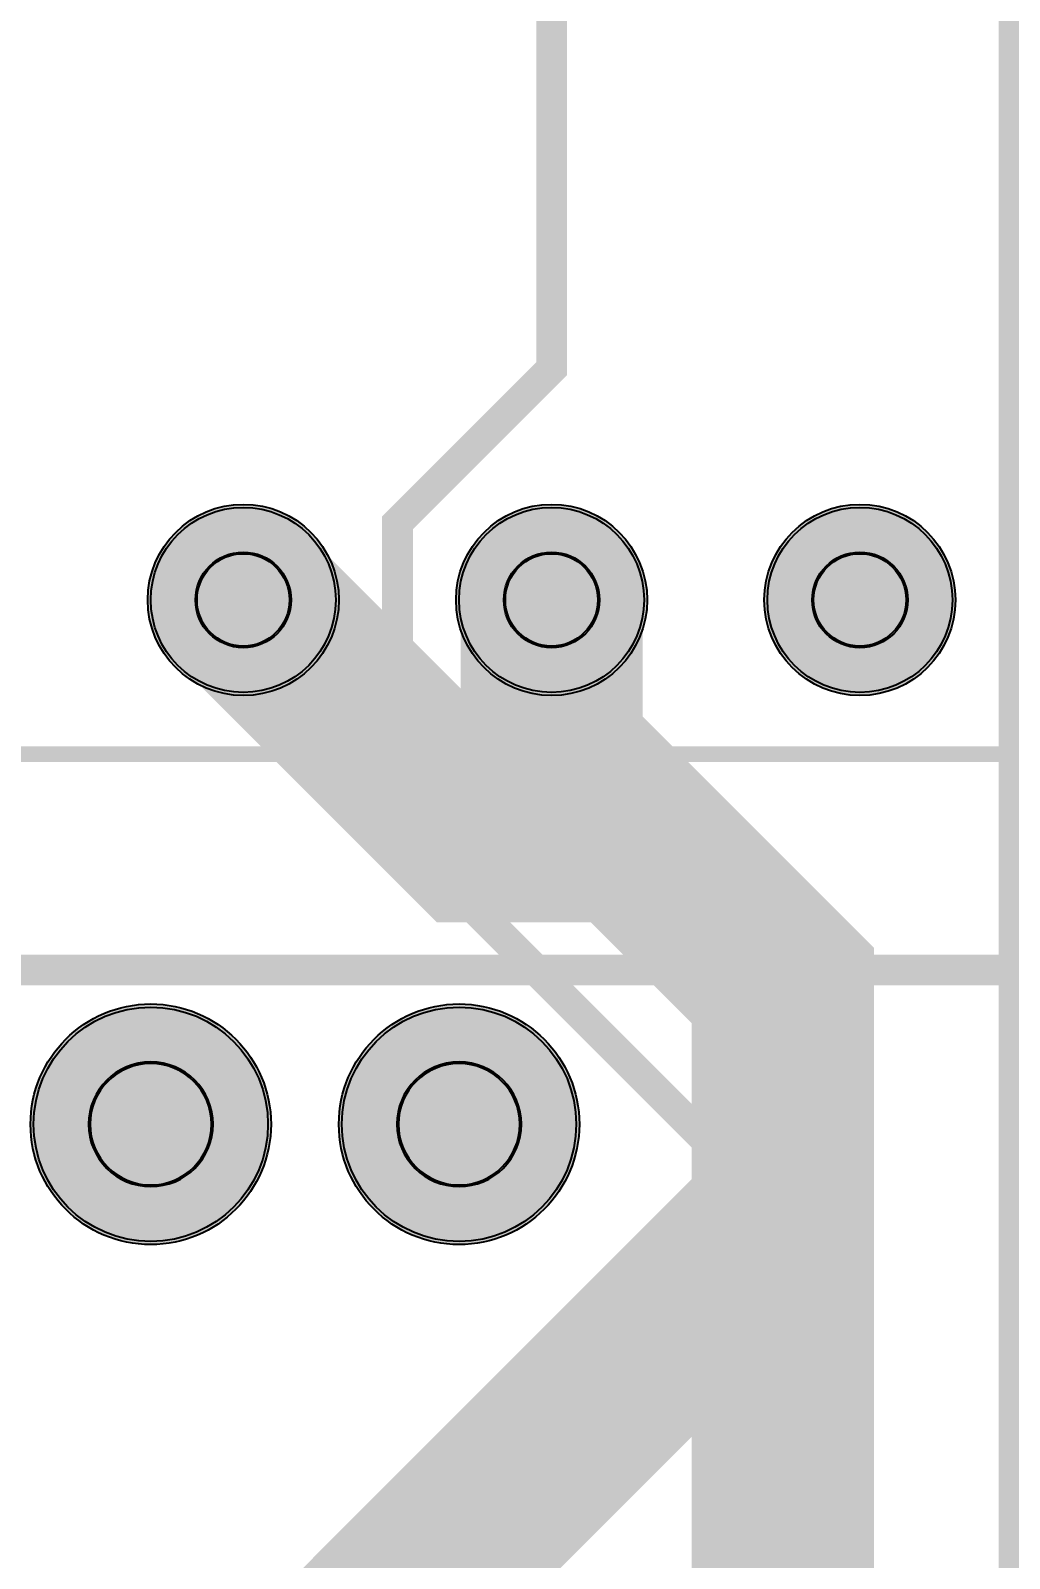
# Model space of a CAD drawing. Header units: millimetres. Extents: x 0 to 136, y 0 to 68.
# Drawn here: x 54.76 to 62.83, y 34.65 to 47.23 of the extents above; entities that cross this region are included whole.
import ezdxf

# ---------------------------------------------------------------- set-up
doc = ezdxf.new("R2010")
doc.units = ezdxf.units.MM
for name, color, linetype, true_color in [('BottomSolderMaskLayer', 7, 'Continuous', 0xaa00ff), ('Document', 7, 'Continuous', 0xffffff), ('Inner1', 7, 'Continuous', 0x999966), ('Inner2', 7, 'Continuous', 0x008000), ('Multi-Layer', 7, 'Continuous', 0xc0c0c0), ('TopLayer', 7, 'Continuous', 0xff0000), ('TopSilkLayer', 7, 'Continuous', 0xffcc00), ('TopSolderMaskLayer', 7, 'Continuous', 0x800080)]:
    doc.layers.add(name, color=color, linetype=linetype, true_color=true_color)

msp = doc.modelspace()

# ---------------------------------------------------------------- hatches: boundary and pattern name
at = {"layer": 'BottomSolderMaskLayer'}
for points in [[(55.72771145542293, 42.54508509017023, 1), (57.302514605029224, 42.54508509017023, 1)], [(58.26771653543306, 42.54508509017023, 1), (59.842519685039356, 42.54508509017023, 1)], [(60.80772161544319, 42.54508509017023, 1), (62.38252476504949, 42.54508509017023, 1)], [(54.76250952501918, 38.22707645415301, 1), (56.743713487427115, 38.22707645415301, 1)], [(57.302514605029316, 38.22707645415301, 1), (59.28371856743725, 38.22707645415301, 1)]]:
    msp.add_hatch(color=256, dxfattribs=at).paths.add_polyline_path(points)
at = {"layer": 'Document'}
for points in [[(55.49900939801887, 37.97302514605042), (56.0070104140209, 37.97302514605042), (56.0070104140209, 38.481026162052444), (55.49900939801887, 38.481026162052444)], [(58.039014478029, 37.97302514605042), (58.54701549403103, 37.97302514605042), (58.54701549403103, 38.481026162052444), (58.039014478029, 38.481026162052444)]]:
    msp.add_hatch(color=256, dxfattribs=at).paths.add_polyline_path(points)
at = {"layer": 'Multi-Layer'}
for points in [[(55.75311150622303, 42.54508509017023, 1), (57.27711455422912, 42.54508509017023, 1)], [(58.29311658623316, 42.54508509017023, 1), (59.817119634239255, 42.54508509017023, 1)], [(60.833121666243294, 42.54508509017023, 1), (62.35712471424939, 42.54508509017023, 1)], [(54.78790957581929, 38.22707645415301, 1), (56.71831343662701, 38.22707645415301, 1)], [(57.327914655829424, 38.22707645415301, 1), (59.25831851663714, 38.22707645415301, 1)]]:
    msp.add_hatch(color=256, dxfattribs=at).paths.add_polyline_path(points)
at = {"layer": 'TopSolderMaskLayer'}
for points in [[(55.72771145542293, 42.54508509017023, 1), (57.302514605029224, 42.54508509017023, 1)], [(58.26771653543306, 42.54508509017023, 1), (59.842519685039356, 42.54508509017023, 1)], [(60.80772161544319, 42.54508509017023, 1), (62.38252476504949, 42.54508509017023, 1)], [(54.76250952501918, 38.22707645415301, 1), (56.743713487427115, 38.22707645415301, 1)], [(57.302514605029316, 38.22707645415301, 1), (59.28371856743725, 38.22707645415301, 1)]]:
    msp.add_hatch(color=256, dxfattribs=at).paths.add_polyline_path(points)

# ---------------------------------------------------------------- linework, layer by layer
at = {"layer": 'BottomSolderMaskLayer'}
for points in [[(55.239979679959326, 38.227154659572534), (55.239979679959326, 38.226893974840664)], [(56.26603478470111, 38.227154659572534), (56.26603478470111, 38.226893974840664)], [(57.77998475996946, 38.227154659572534), (57.77998475996946, 38.226893974840664)], [(58.806039864711245, 38.227154659572534), (58.806039864711245, 38.226893974840664)]]:
    msp.add_lwpolyline(points, close=True, dxfattribs=at)
for centre, radius in [((56.515113030226075, 42.54508509017023), 0.7874015748031498), ((59.05511811023621, 42.54508509017023), 0.7874015748031498), ((61.59512319024634, 42.54508509017023), 0.7874015748031498), ((56.515113030226075, 42.54508509017023), 0.3937007874015749), ((59.05511811023621, 42.54508509017023), 0.3937007874015749), ((61.59512319024634, 42.54508509017023), 0.3937007874015749), ((55.75311150622315, 38.22707645415301), 0.9906019812039626), ((58.29311658623328, 38.22707645415301), 0.9906019812039626)]:
    msp.add_circle(centre, radius, dxfattribs=at)
for centre, start, end in [((55.75300723233022, 38.227154659572534), 360, 180), ((58.29301231234035, 38.227154659572534), 360, 180), ((55.75300723233022, 38.226893974840664), 180, 360), ((58.29301231234035, 38.226893974840664), 180, 360)]:
    msp.add_arc(centre, 0.5130275523708943, start, end, dxfattribs=at)
at = {"layer": 'Inner1'}
for points, const_width in [([(61.59512319024634, 55.24511049022101), (62.86512573025152, 53.97510795021594), (62.86512573025152, 26.035052070104143), (69.21501143002297, 19.684988569977236), (72.39014478028957, 17.14503429006868)], 0.25400050800101603), ([(59.05494030988075, 42.544958089916236), (59.05494030988075, 41.27505715011432), (60.95999491998987, 39.37000254000509), (60.95999491998987, 33.019989839979644), (53.340005080010314, 25.40000000000009), (42.54493268986539, 25.400050800101667)], 1.5000000000000002)]:
    msp.add_lwpolyline(points, dxfattribs=dict(at, const_width=const_width))
at = {"layer": 'Inner2', "const_width": 0.25400050800101603}
msp.add_lwpolyline([(59.05511811023621, 55.24511049022101), (59.05511811023621, 44.450139700279465), (57.78498856997703, 43.18001016002029), (57.78498856997703, 40.640005080010155), (60.95999491998987, 37.46499872999743), (60.95999491998987, 22.22499364998737), (62.22999745999482, 20.954991109982302), (62.22999745999482, 20.319989839979712), (63.5, 19.049987299974646), (63.5, 7.619989839979667), (67.31013462026931, 3.8098552197105846), (67.31013462026931, 1.9050038100076563)], dxfattribs=at)
at = {"layer": 'Multi-Layer'}
for points in [[(55.253136906273774, 38.22715265430543), (55.253136906273774, 38.22689865379732)], [(56.252882905765766, 38.22715265430543), (56.252882905765766, 38.22689865379732)], [(57.793141986284134, 38.22715265430543), (57.793141986284134, 38.22689865379732)], [(58.792887985776126, 38.22715265430543), (58.792887985776126, 38.22689865379732)]]:
    msp.add_lwpolyline(points, close=True, dxfattribs=at)
for centre, radius in [((56.515113030226075, 42.54508509017023), 0.7620015240030481), ((59.05511811023621, 42.54508509017023), 0.7620015240030481), ((61.59512319024634, 42.54508509017023), 0.7620015240030481), ((56.515113030226075, 42.54508509017023), 0.38100076200152405), ((59.05511811023621, 42.54508509017023), 0.38100076200152405), ((61.59512319024634, 42.54508509017023), 0.38100076200152405), ((55.75311150622315, 38.22707645415301), 0.9652019304038609), ((58.29311658623328, 38.22707645415301), 0.9652019304038609)]:
    msp.add_circle(centre, radius, dxfattribs=at)
for centre, start, end in [((55.75300990601977, 38.22715265430543), 360, 180), ((58.29301498603013, 38.22715265430543), 360, 180), ((55.75300990601977, 38.22689865379732), 180, 360), ((58.29301498603013, 38.22689865379732), 180, 360)]:
    msp.add_arc(centre, 0.4998729997459995, start, end, dxfattribs=at)
at = {"layer": 'TopLayer', "const_width": 1.5000000000000002}
msp.add_lwpolyline([(56.514935229870616, 42.544958089916236), (58.419989839979735, 40.640005080010155), (59.68999237998469, 40.640005080010155), (60.95999491998987, 39.37000254000509), (60.95999491998987, 37.46499872999743), (51.43500127000266, 27.940005080010224), (42.54498348996708, 27.940005080010224)], dxfattribs=at)
at = {"layer": 'TopSilkLayer', "const_width": 0.12700025400050802}
msp.add_lwpolyline([(45.085090170180365, 41.275082550165166), (45.085090170180365, 56.515113030226075), (65.40513081026165, 56.515113030226075), (65.40513081026165, 41.275082550165166), (45.085090170180365, 41.275082550165166)], close=True, dxfattribs=at)
at = {"layer": 'TopSilkLayer', "const_width": 0.25400050800101603}
msp.add_lwpolyline([(43.68798577597158, 39.4970281940565), (65.27802895605805, 39.4970281940565)], dxfattribs=at)
at = {"layer": 'TopSolderMaskLayer'}
for points in [[(55.239979679959326, 38.227154659572534), (55.239979679959326, 38.226893974840664)], [(56.26603478470111, 38.227154659572534), (56.26603478470111, 38.226893974840664)], [(57.77998475996946, 38.227154659572534), (57.77998475996946, 38.226893974840664)], [(58.806039864711245, 38.227154659572534), (58.806039864711245, 38.226893974840664)]]:
    msp.add_lwpolyline(points, close=True, dxfattribs=at)
for centre, radius in [((56.515113030226075, 42.54508509017023), 0.7874015748031498), ((59.05511811023621, 42.54508509017023), 0.7874015748031498), ((61.59512319024634, 42.54508509017023), 0.7874015748031498), ((56.515113030226075, 42.54508509017023), 0.3937007874015749), ((59.05511811023621, 42.54508509017023), 0.3937007874015749), ((61.59512319024634, 42.54508509017023), 0.3937007874015749), ((55.75311150622315, 38.22707645415301), 0.9906019812039626), ((58.29311658623328, 38.22707645415301), 0.9906019812039626)]:
    msp.add_circle(centre, radius, dxfattribs=at)
for centre, start, end in [((55.75300723233022, 38.227154659572534), 360, 180), ((58.29301231234035, 38.227154659572534), 360, 180), ((55.75300723233022, 38.226893974840664), 180, 360), ((58.29301231234035, 38.226893974840664), 180, 360)]:
    msp.add_arc(centre, 0.5130275523708943, start, end, dxfattribs=at)

doc.saveas('drawing.dxf')
